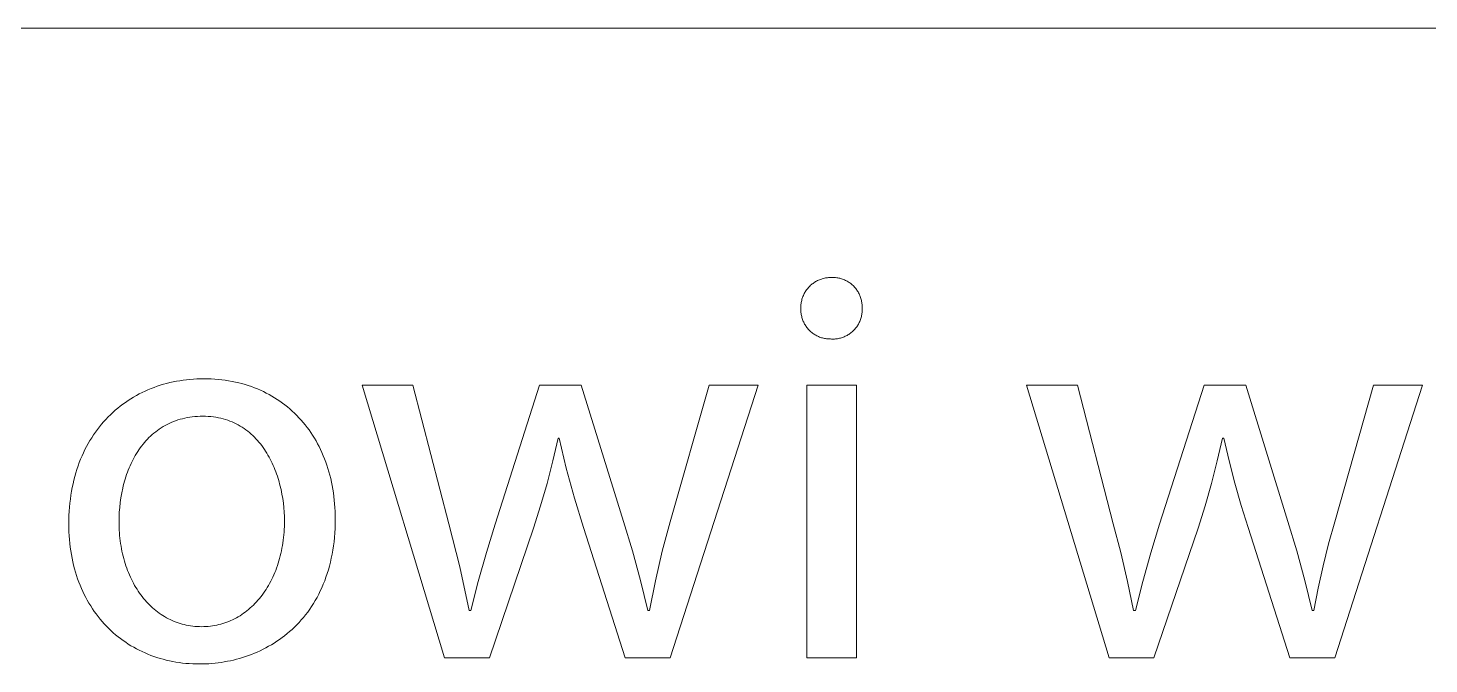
# Model space of a CAD drawing. Header units: millimetres. Extents: x -665 to 1920, y -373 to 1434.
# Drawn here: x 1448 to 1512.3, y -329.9 to -300.7 of the extents above; entities that cross this region are included whole.
import ezdxf

# ---------------------------------------------------------------- set-up
doc = ezdxf.new("R2010")
doc.units = ezdxf.units.MM
doc.header["$MEASUREMENT"] = 0
doc.layers.add('Domyślny', color=7, linetype='Continuous', true_color=0x000000)

msp = doc.modelspace()

# ---------------------------------------------------------------- linework, layer by layer
at = {"layer": 'Domyślny', "color": 18, "lineweight": 15, "true_color": 0x000000}
for p, q in [((943.273, -300.685), (1918.03, -300.685)), ((1484.317, -312.254), (1484.362, -312.236)), ((1484.362, -312.236), (1484.407, -312.22)), ((1484.407, -312.22), (1484.452, -312.206)), ((1484.452, -312.206), (1484.498, -312.193)), ((1484.498, -312.193), (1484.545, -312.182)), ((1484.545, -312.182), (1484.592, -312.172)), ((1484.592, -312.172), (1484.639, -312.164)), ((1484.639, -312.164), (1484.687, -312.158)), ((1484.687, -312.158), (1484.734, -312.153)), ((1484.734, -312.153), (1484.782, -312.15)), ((1484.782, -312.15), (1484.83, -312.149)), ((1484.83, -312.149), (1484.878, -312.149)), ((1484.878, -312.149), (1484.925, -312.148)), ((1484.925, -312.148), (1484.972, -312.149)), ((1484.972, -312.149), (1485.019, -312.151)), ((1485.019, -312.151), (1485.065, -312.155)), ((1485.065, -312.155), (1485.112, -312.16)), ((1485.112, -312.16), (1485.159, -312.167)), ((1485.159, -312.167), (1485.205, -312.176)), ((1485.205, -312.176), (1485.251, -312.187)), ((1485.251, -312.187), (1485.296, -312.198)), ((1485.296, -312.198), (1485.341, -312.212)), ((1485.341, -312.212), (1485.386, -312.227)), ((1485.386, -312.227), (1485.429, -312.244)), ((1483.624, -312.886), (1483.647, -312.844)), ((1483.647, -312.844), (1483.671, -312.803)), ((1483.671, -312.803), (1483.697, -312.763)), ((1483.697, -312.763), (1483.724, -312.723)), ((1483.724, -312.723), (1483.753, -312.685)), ((1483.753, -312.685), (1483.783, -312.647)), ((1483.783, -312.647), (1483.814, -312.611)), ((1483.814, -312.611), (1483.846, -312.576)), ((1483.846, -312.576), (1483.88, -312.542)), ((1483.88, -312.542), (1483.915, -312.509)), ((1483.915, -312.509), (1483.951, -312.477)), ((1483.951, -312.477), (1483.988, -312.447)), ((1483.988, -312.447), (1484.026, -312.418)), ((1484.026, -312.418), (1484.065, -312.39)), ((1484.065, -312.39), (1484.105, -312.364)), ((1484.105, -312.364), (1484.146, -312.339)), ((1484.146, -312.339), (1484.187, -312.315)), ((1484.187, -312.315), (1484.23, -312.293)), ((1484.23, -312.293), (1484.273, -312.273)), ((1484.273, -312.273), (1484.317, -312.254)), ((1485.429, -312.244), (1485.473, -312.262)), ((1485.473, -312.262), (1485.516, -312.281)), ((1485.516, -312.281), (1485.558, -312.302)), ((1485.558, -312.302), (1485.599, -312.325)), ((1485.599, -312.325), (1485.639, -312.349)), ((1485.639, -312.349), (1485.679, -312.374)), ((1485.679, -312.374), (1485.717, -312.401)), ((1485.717, -312.401), (1485.755, -312.429)), ((1485.755, -312.429), (1485.792, -312.458)), ((1485.792, -312.458), (1485.828, -312.489)), ((1485.828, -312.489), (1485.862, -312.52)), ((1485.862, -312.52), (1485.896, -312.553)), ((1485.896, -312.553), (1485.928, -312.587)), ((1485.928, -312.587), (1485.959, -312.623)), ((1485.959, -312.623), (1485.989, -312.659)), ((1485.989, -312.659), (1486.018, -312.696)), ((1486.018, -312.696), (1486.045, -312.734)), ((1486.045, -312.734), (1486.071, -312.773)), ((1486.071, -312.773), (1486.096, -312.813)), ((1486.096, -312.813), (1486.119, -312.854)), ((1486.119, -312.854), (1486.14, -312.896)), ((1483.465, -313.531), (1483.466, -313.483)), ((1483.466, -313.483), (1483.468, -313.435)), ((1483.468, -313.435), (1483.472, -313.387)), ((1483.472, -313.387), (1483.478, -313.34)), ((1483.478, -313.34), (1483.485, -313.292)), ((1483.485, -313.292), (1483.494, -313.245)), ((1483.494, -313.245), (1483.505, -313.199)), ((1483.505, -313.199), (1483.517, -313.152)), ((1483.517, -313.152), (1483.531, -313.106)), ((1483.531, -313.106), (1483.546, -313.061)), ((1483.546, -313.061), (1483.563, -313.016)), ((1483.563, -313.016), (1483.582, -312.972)), ((1483.582, -312.972), (1483.602, -312.929)), ((1483.602, -312.929), (1483.624, -312.886)), ((1486.14, -312.896), (1486.161, -312.938)), ((1486.161, -312.938), (1486.18, -312.981)), ((1486.18, -312.981), (1486.197, -313.025)), ((1486.197, -313.025), (1486.213, -313.069)), ((1486.213, -313.069), (1486.227, -313.114)), ((1486.227, -313.114), (1486.24, -313.159)), ((1486.24, -313.159), (1486.251, -313.205)), ((1486.251, -313.205), (1486.26, -313.251)), ((1486.26, -313.251), (1486.268, -313.297)), ((1486.268, -313.297), (1486.274, -313.344)), ((1486.274, -313.344), (1486.279, -313.391)), ((1486.279, -313.391), (1486.282, -313.438)), ((1486.282, -313.438), (1486.283, -313.484)), ((1486.283, -313.484), (1486.283, -313.531)), ((1483.466, -313.578), (1483.465, -313.531)), ((1483.465, -313.625), (1483.466, -313.578)), ((1483.465, -313.671), (1483.465, -313.625)), ((1483.468, -313.717), (1483.465, -313.671)), ((1483.471, -313.764), (1483.468, -313.717)), ((1483.477, -313.81), (1483.471, -313.764)), ((1483.484, -313.856), (1483.477, -313.81)), ((1483.493, -313.901), (1483.484, -313.856)), ((1483.503, -313.946), (1483.493, -313.901)), ((1483.514, -313.991), (1483.503, -313.946)), ((1483.528, -314.036), (1483.514, -313.991)), ((1483.542, -314.08), (1483.528, -314.036)), ((1483.559, -314.123), (1483.542, -314.08)), ((1483.577, -314.166), (1483.559, -314.123)), ((1483.596, -314.208), (1483.577, -314.166)), ((1486.172, -314.168), (1486.152, -314.21)), ((1486.189, -314.125), (1486.172, -314.168)), ((1486.206, -314.081), (1486.189, -314.125)), ((1486.22, -314.037), (1486.206, -314.081)), ((1486.234, -313.992), (1486.22, -314.037)), ((1486.245, -313.947), (1486.234, -313.992)), ((1486.255, -313.902), (1486.245, -313.947)), ((1486.264, -313.856), (1486.255, -313.902)), ((1486.271, -313.81), (1486.264, -313.856)), ((1486.276, -313.764), (1486.271, -313.81)), ((1486.28, -313.718), (1486.276, -313.764)), ((1486.282, -313.671), (1486.28, -313.718)), ((1486.283, -313.531), (1486.281, -313.578)), ((1486.281, -313.578), (1486.282, -313.625)), ((1486.282, -313.625), (1486.282, -313.671)), ((1483.617, -314.249), (1483.596, -314.208)), ((1483.639, -314.29), (1483.617, -314.249)), ((1483.662, -314.33), (1483.639, -314.29)), ((1483.687, -314.369), (1483.662, -314.33)), ((1483.713, -314.408), (1483.687, -314.369)), ((1483.741, -314.445), (1483.713, -314.408)), ((1483.769, -314.481), (1483.741, -314.445)), ((1483.799, -314.517), (1483.769, -314.481)), ((1483.831, -314.551), (1483.799, -314.517)), ((1483.863, -314.584), (1483.831, -314.551)), ((1483.897, -314.616), (1483.863, -314.584)), ((1483.931, -314.647), (1483.897, -314.616)), ((1483.967, -314.677), (1483.931, -314.647)), ((1484.003, -314.705), (1483.967, -314.677)), ((1484.041, -314.732), (1484.003, -314.705)), ((1484.079, -314.758), (1484.041, -314.732)), ((1484.119, -314.783), (1484.079, -314.758)), ((1484.159, -314.806), (1484.119, -314.783)), ((1484.2, -314.827), (1484.159, -314.806)), ((1485.588, -314.81), (1485.547, -314.832)), ((1485.628, -314.787), (1485.588, -314.81)), ((1485.668, -314.762), (1485.628, -314.787)), ((1485.706, -314.736), (1485.668, -314.762)), ((1485.744, -314.709), (1485.706, -314.736)), ((1485.781, -314.681), (1485.744, -314.709)), ((1485.817, -314.651), (1485.781, -314.681)), ((1485.851, -314.62), (1485.817, -314.651)), ((1485.885, -314.588), (1485.851, -314.62)), ((1485.917, -314.554), (1485.885, -314.588)), ((1485.949, -314.52), (1485.917, -314.554)), ((1485.979, -314.484), (1485.949, -314.52)), ((1486.007, -314.448), (1485.979, -314.484)), ((1486.035, -314.41), (1486.007, -314.448)), ((1486.061, -314.372), (1486.035, -314.41)), ((1486.086, -314.333), (1486.061, -314.372)), ((1486.11, -314.293), (1486.086, -314.333)), ((1486.132, -314.252), (1486.11, -314.293)), ((1486.152, -314.21), (1486.132, -314.252)), ((1484.242, -314.848), (1484.2, -314.827)), ((1484.284, -314.867), (1484.242, -314.848)), ((1484.327, -314.884), (1484.284, -314.867)), ((1484.371, -314.9), (1484.327, -314.884)), ((1484.415, -314.914), (1484.371, -314.9)), ((1484.459, -314.927), (1484.415, -314.914)), ((1484.504, -314.938), (1484.459, -314.927)), ((1484.55, -314.948), (1484.504, -314.938)), ((1484.595, -314.956), (1484.55, -314.948)), ((1484.641, -314.963), (1484.595, -314.956)), ((1484.687, -314.968), (1484.641, -314.963)), ((1484.733, -314.971), (1484.687, -314.968)), ((1484.78, -314.973), (1484.733, -314.971)), ((1484.826, -314.973), (1484.78, -314.973)), ((1484.873, -314.976), (1484.826, -314.973)), ((1484.919, -314.978), (1484.873, -314.976)), ((1484.966, -314.978), (1484.919, -314.978)), ((1485.012, -314.976), (1484.966, -314.978)), ((1485.058, -314.972), (1485.012, -314.976)), ((1485.105, -314.968), (1485.058, -314.972)), ((1485.151, -314.961), (1485.105, -314.968)), ((1485.196, -314.953), (1485.151, -314.961)), ((1485.242, -314.943), (1485.196, -314.953)), ((1485.287, -314.932), (1485.242, -314.943)), ((1485.332, -314.919), (1485.287, -314.932)), ((1485.376, -314.904), (1485.332, -314.919)), ((1485.42, -314.889), (1485.376, -314.904)), ((1485.463, -314.871), (1485.42, -314.889)), ((1485.505, -314.852), (1485.463, -314.871)), ((1485.547, -314.832), (1485.505, -314.852)), ((1453.193, -317.434), (1453.328, -317.371)), ((1453.328, -317.371), (1453.464, -317.31)), ((1453.464, -317.31), (1453.603, -317.253)), ((1453.603, -317.253), (1453.743, -317.199)), ((1453.743, -317.199), (1453.886, -317.148)), ((1453.886, -317.148), (1454.03, -317.101)), ((1454.03, -317.101), (1454.175, -317.057)), ((1454.175, -317.057), (1454.322, -317.017)), ((1454.322, -317.017), (1454.471, -316.98)), ((1454.471, -316.98), (1454.621, -316.946)), ((1454.621, -316.946), (1454.773, -316.916)), ((1454.773, -316.916), (1454.926, -316.89)), ((1454.926, -316.89), (1455.08, -316.867)), ((1455.08, -316.867), (1455.236, -316.847)), ((1455.236, -316.847), (1455.393, -316.831)), ((1455.393, -316.831), (1455.552, -316.818)), ((1455.552, -316.818), (1455.711, -316.809)), ((1455.711, -316.809), (1455.872, -316.804)), ((1455.872, -316.804), (1456.033, -316.802)), ((1456.033, -316.802), (1456.201, -316.804)), ((1456.201, -316.804), (1456.367, -316.81)), ((1456.367, -316.81), (1456.532, -316.819)), ((1456.532, -316.819), (1456.694, -316.833)), ((1456.694, -316.833), (1456.855, -316.85)), ((1456.855, -316.85), (1457.014, -316.87)), ((1457.014, -316.87), (1457.171, -316.894)), ((1457.171, -316.894), (1457.326, -316.922)), ((1457.326, -316.922), (1457.479, -316.954)), ((1457.479, -316.954), (1457.631, -316.989)), ((1457.631, -316.989), (1457.78, -317.027)), ((1457.78, -317.027), (1457.927, -317.069)), ((1457.927, -317.069), (1458.072, -317.115)), ((1458.072, -317.115), (1458.215, -317.163)), ((1458.215, -317.163), (1458.356, -317.216)), ((1458.356, -317.216), (1458.495, -317.271)), ((1458.495, -317.271), (1458.632, -317.33)), ((1458.632, -317.33), (1458.766, -317.392)), ((1467.084, -329.619), (1463.304, -317.091)), ((1463.304, -317.091), (1465.638, -317.091)), ((1465.638, -317.091), (1467.291, -323.463)), ((1469.418, -323.48), (1471.459, -317.091)), ((1471.459, -317.091), (1473.37, -317.091)), ((1473.37, -317.091), (1475.316, -323.359)), ((1477.46, -323.377), (1479.252, -317.091)), ((1481.508, -317.091), (1477.46, -329.619)), ((1479.252, -317.091), (1481.508, -317.091)), ((1483.741, -317.092), (1486.023, -317.092)), ((1483.741, -329.62), (1483.741, -317.092)), ((1486.023, -317.092), (1486.023, -329.62)), ((1497.626, -329.619), (1493.837, -317.091)), ((1493.837, -317.091), (1496.171, -317.091)), ((1496.171, -317.091), (1497.824, -323.463)), ((1499.942, -323.48), (1502, -317.091)), ((1502, -317.091), (1503.912, -317.091)), ((1503.912, -317.091), (1505.849, -323.359)), ((1508.002, -323.377), (1509.784, -317.091)), ((1512.04, -317.091), (1508.002, -329.619)), ((1509.784, -317.091), (1512.04, -317.091)), ((1452.187, -318.063), (1452.305, -317.973)), ((1452.305, -317.973), (1452.425, -317.886)), ((1452.425, -317.886), (1452.548, -317.803)), ((1452.548, -317.803), (1452.673, -317.723)), ((1452.673, -317.723), (1452.8, -317.646)), ((1452.8, -317.646), (1452.929, -317.572)), ((1452.929, -317.572), (1453.06, -317.502)), ((1453.06, -317.502), (1453.193, -317.434)), ((1458.766, -317.392), (1458.898, -317.458)), ((1458.898, -317.458), (1459.028, -317.526)), ((1459.028, -317.526), (1459.156, -317.598)), ((1459.156, -317.598), (1459.281, -317.673)), ((1459.281, -317.673), (1459.404, -317.751)), ((1459.404, -317.751), (1459.525, -317.833)), ((1459.525, -317.833), (1459.643, -317.917)), ((1459.643, -317.917), (1459.759, -318.004)), ((1459.759, -318.004), (1459.872, -318.095)), ((1451.426, -318.779), (1451.528, -318.667)), ((1451.528, -318.667), (1451.631, -318.559)), ((1451.631, -318.559), (1451.737, -318.453)), ((1451.737, -318.453), (1451.846, -318.351)), ((1451.846, -318.351), (1451.957, -318.252)), ((1451.957, -318.252), (1452.071, -318.156)), ((1452.071, -318.156), (1452.187, -318.063)), ((1454.938, -318.664), (1454.833, -318.696)), ((1455.045, -318.636), (1454.938, -318.664)), ((1455.154, -318.61), (1455.045, -318.636)), ((1455.266, -318.588), (1455.154, -318.61)), ((1455.38, -318.569), (1455.266, -318.588)), ((1455.496, -318.553), (1455.38, -318.569)), ((1455.614, -318.54), (1455.496, -318.553)), ((1455.734, -318.532), (1455.614, -318.54)), ((1455.857, -318.526), (1455.734, -318.532)), ((1455.982, -318.524), (1455.857, -318.526)), ((1456.107, -318.526), (1455.982, -318.524)), ((1456.23, -318.532), (1456.107, -318.526)), ((1456.35, -318.542), (1456.23, -318.532)), ((1456.468, -318.555), (1456.35, -318.542)), ((1456.584, -318.572), (1456.468, -318.555)), ((1456.697, -318.593), (1456.584, -318.572)), ((1456.808, -318.617), (1456.697, -318.593)), ((1456.917, -318.644), (1456.808, -318.617)), ((1457.023, -318.675), (1456.917, -318.644)), ((1457.127, -318.709), (1457.023, -318.675)), ((1459.872, -318.095), (1459.983, -318.188)), ((1459.983, -318.188), (1460.092, -318.284)), ((1460.092, -318.284), (1460.197, -318.383)), ((1460.197, -318.383), (1460.301, -318.485)), ((1460.301, -318.485), (1460.401, -318.59)), ((1460.401, -318.59), (1460.499, -318.698)), ((1450.961, -319.382), (1451.049, -319.255)), ((1451.049, -319.255), (1451.139, -319.132)), ((1451.139, -319.132), (1451.232, -319.011)), ((1451.232, -319.011), (1451.328, -318.894)), ((1451.328, -318.894), (1451.426, -318.779)), ((1453.737, -319.299), (1453.659, -319.365)), ((1453.817, -319.234), (1453.737, -319.299)), ((1453.899, -319.172), (1453.817, -319.234)), ((1453.983, -319.113), (1453.899, -319.172)), ((1454.069, -319.055), (1453.983, -319.113)), ((1454.157, -319.001), (1454.069, -319.055)), ((1454.247, -318.949), (1454.157, -319.001)), ((1454.339, -318.9), (1454.247, -318.949)), ((1454.434, -318.853), (1454.339, -318.9)), ((1454.53, -318.81), (1454.434, -318.853)), ((1454.629, -318.769), (1454.53, -318.81)), ((1454.73, -318.731), (1454.629, -318.769)), ((1454.833, -318.696), (1454.73, -318.731)), ((1457.229, -318.746), (1457.127, -318.709)), ((1457.329, -318.786), (1457.229, -318.746)), ((1457.426, -318.83), (1457.329, -318.786)), ((1457.522, -318.876), (1457.426, -318.83)), ((1457.615, -318.925), (1457.522, -318.876)), ((1457.705, -318.977), (1457.615, -318.925)), ((1457.794, -319.032), (1457.705, -318.977)), ((1457.88, -319.09), (1457.794, -319.032)), ((1457.965, -319.15), (1457.88, -319.09)), ((1458.047, -319.212), (1457.965, -319.15)), ((1458.127, -319.277), (1458.047, -319.212)), ((1458.205, -319.345), (1458.127, -319.277)), ((1460.499, -318.698), (1460.595, -318.808)), ((1460.595, -318.808), (1460.687, -318.921)), ((1460.687, -318.921), (1460.777, -319.037)), ((1460.777, -319.037), (1460.864, -319.156)), ((1460.864, -319.156), (1460.949, -319.277)), ((1460.949, -319.277), (1461.03, -319.401)), ((1450.568, -320.059), (1450.64, -319.918)), ((1450.64, -319.918), (1450.716, -319.78)), ((1450.716, -319.78), (1450.795, -319.644)), ((1450.795, -319.644), (1450.877, -319.512)), ((1450.877, -319.512), (1450.961, -319.382)), ((1453.171, -319.893), (1453.11, -319.976)), ((1453.235, -319.812), (1453.171, -319.893)), ((1453.301, -319.732), (1453.235, -319.812)), ((1453.368, -319.655), (1453.301, -319.732)), ((1453.438, -319.579), (1453.368, -319.655)), ((1453.51, -319.506), (1453.438, -319.579)), ((1453.583, -319.434), (1453.51, -319.506)), ((1453.659, -319.365), (1453.583, -319.434)), ((1458.28, -319.414), (1458.205, -319.345)), ((1458.354, -319.486), (1458.28, -319.414)), ((1458.426, -319.56), (1458.354, -319.486)), ((1458.495, -319.636), (1458.426, -319.56)), ((1458.563, -319.714), (1458.495, -319.636)), ((1458.628, -319.795), (1458.563, -319.714)), ((1458.691, -319.876), (1458.628, -319.795)), ((1458.753, -319.96), (1458.691, -319.876)), ((1458.812, -320.045), (1458.753, -319.96)), ((1461.03, -319.401), (1461.109, -319.527)), ((1461.109, -319.527), (1461.185, -319.656)), ((1461.185, -319.656), (1461.258, -319.788)), ((1461.258, -319.788), (1461.328, -319.922)), ((1461.328, -319.922), (1461.395, -320.058)), ((1472.311, -319.528), (1472.072, -320.575)), ((1472.363, -319.528), (1472.311, -319.528)), ((1472.687, -320.912), (1472.363, -319.528)), ((1502.844, -319.528), (1502.604, -320.574)), ((1502.904, -319.528), (1502.844, -319.528)), ((1503.141, -320.567), (1502.904, -319.528)), ((1450.308, -320.653), (1450.368, -320.5)), ((1450.368, -320.5), (1450.432, -320.35)), ((1450.432, -320.35), (1450.498, -320.203)), ((1450.498, -320.203), (1450.568, -320.059)), ((1452.733, -320.606), (1452.686, -320.703)), ((1452.781, -320.512), (1452.733, -320.606)), ((1452.831, -320.419), (1452.781, -320.512)), ((1452.882, -320.327), (1452.831, -320.419)), ((1452.936, -320.237), (1452.882, -320.327)), ((1452.992, -320.148), (1452.936, -320.237)), ((1453.05, -320.061), (1452.992, -320.148)), ((1453.11, -319.976), (1453.05, -320.061)), ((1458.87, -320.132), (1458.812, -320.045)), ((1458.925, -320.221), (1458.87, -320.132)), ((1458.978, -320.311), (1458.925, -320.221)), ((1459.03, -320.402), (1458.978, -320.311)), ((1459.08, -320.495), (1459.03, -320.402)), ((1459.127, -320.589), (1459.08, -320.495)), ((1459.173, -320.684), (1459.127, -320.589)), ((1461.395, -320.058), (1461.459, -320.197)), ((1461.459, -320.197), (1461.52, -320.338)), ((1461.52, -320.338), (1461.578, -320.482)), ((1461.578, -320.482), (1461.633, -320.627)), ((1472.072, -320.575), (1471.802, -321.615)), ((1502.604, -320.574), (1502.336, -321.614)), ((1503.405, -321.6), (1503.141, -320.567)), ((1450.101, -321.292), (1450.148, -321.128)), ((1450.148, -321.128), (1450.198, -320.967)), ((1450.198, -320.967), (1450.252, -320.808)), ((1450.252, -320.808), (1450.308, -320.653)), ((1452.484, -321.201), (1452.45, -321.305)), ((1452.521, -321.099), (1452.484, -321.201)), ((1452.56, -320.998), (1452.521, -321.099)), ((1452.6, -320.899), (1452.56, -320.998)), ((1452.642, -320.8), (1452.6, -320.899)), ((1452.686, -320.703), (1452.642, -320.8)), ((1459.217, -320.781), (1459.173, -320.684)), ((1459.259, -320.878), (1459.217, -320.781)), ((1459.299, -320.976), (1459.259, -320.878)), ((1459.337, -321.076), (1459.299, -320.976)), ((1459.374, -321.176), (1459.337, -321.076)), ((1459.408, -321.276), (1459.374, -321.176)), ((1461.633, -320.627), (1461.684, -320.776)), ((1461.684, -320.776), (1461.733, -320.926)), ((1461.733, -320.926), (1461.779, -321.079)), ((1461.779, -321.079), (1461.821, -321.234)), ((1461.821, -321.234), (1461.86, -321.391)), ((1473.058, -322.284), (1472.687, -320.912)), ((1449.95, -321.974), (1449.982, -321.799)), ((1449.982, -321.799), (1450.018, -321.627)), ((1450.018, -321.627), (1450.058, -321.458)), ((1450.058, -321.458), (1450.101, -321.292)), ((1452.303, -321.833), (1452.258, -322.05)), ((1452.329, -321.726), (1452.303, -321.833)), ((1452.356, -321.619), (1452.329, -321.726)), ((1452.386, -321.514), (1452.356, -321.619)), ((1452.417, -321.409), (1452.386, -321.514)), ((1452.45, -321.305), (1452.417, -321.409)), ((1459.441, -321.378), (1459.408, -321.276)), ((1459.472, -321.48), (1459.441, -321.378)), ((1459.528, -321.685), (1459.472, -321.48)), ((1459.578, -321.892), (1459.528, -321.685)), ((1459.621, -322.099), (1459.578, -321.892)), ((1461.86, -321.391), (1461.896, -321.55)), ((1461.896, -321.55), (1461.929, -321.711)), ((1461.929, -321.711), (1461.958, -321.874)), ((1461.958, -321.874), (1461.984, -322.04)), ((1471.802, -321.615), (1471.503, -322.646)), ((1502.336, -321.614), (1502.04, -322.646)), ((1503.697, -322.626), (1503.405, -321.6)), ((1449.857, -322.7), (1449.874, -322.514)), ((1449.874, -322.514), (1449.896, -322.332)), ((1449.896, -322.332), (1449.921, -322.152)), ((1449.921, -322.152), (1449.95, -321.974)), ((1452.188, -322.49), (1452.164, -322.712)), ((1452.219, -322.269), (1452.188, -322.49)), ((1452.258, -322.05), (1452.219, -322.269)), ((1459.656, -322.307), (1459.621, -322.099)), ((1459.685, -322.515), (1459.656, -322.307)), ((1459.708, -322.721), (1459.685, -322.515)), ((1461.984, -322.04), (1462.006, -322.207)), ((1462.006, -322.207), (1462.026, -322.377)), ((1462.026, -322.377), (1462.041, -322.548)), ((1473.474, -323.644), (1473.058, -322.284)), ((1449.827, -323.271), (1449.833, -323.078)), ((1449.833, -323.078), (1449.843, -322.888)), ((1449.843, -322.888), (1449.857, -322.7)), ((1452.136, -323.158), (1452.133, -323.381)), ((1452.146, -322.935), (1452.136, -323.158)), ((1452.164, -322.712), (1452.146, -322.935)), ((1459.724, -322.926), (1459.708, -322.721)), ((1459.733, -323.129), (1459.724, -322.926)), ((1459.736, -323.329), (1459.733, -323.129)), ((1462.041, -322.548), (1462.054, -322.721)), ((1462.054, -322.721), (1462.062, -322.896)), ((1462.062, -322.896), (1462.068, -323.073)), ((1462.068, -323.073), (1462.07, -323.252)), ((1471.503, -322.646), (1471.175, -323.669)), ((1502.04, -322.646), (1501.716, -323.669)), ((1504.015, -323.644), (1503.697, -322.626)), ((1449.825, -323.467), (1449.827, -323.271)), ((1449.827, -323.651), (1449.825, -323.467)), ((1449.833, -323.833), (1449.827, -323.651)), ((1452.133, -323.381), (1452.134, -323.509)), ((1452.134, -323.509), (1452.137, -323.636)), ((1452.137, -323.636), (1452.143, -323.761)), ((1452.143, -323.761), (1452.151, -323.886)), ((1459.717, -323.849), (1459.725, -323.721)), ((1459.725, -323.721), (1459.731, -323.592)), ((1459.731, -323.592), (1459.735, -323.461)), ((1459.735, -323.461), (1459.736, -323.329)), ((1462.06, -323.678), (1462.049, -323.886)), ((1462.067, -323.467), (1462.06, -323.678)), ((1462.07, -323.252), (1462.067, -323.467)), ((1467.291, -323.463), (1467.795, -325.448)), ((1469.014, -324.793), (1469.418, -323.48)), ((1471.175, -323.669), (1469.151, -329.619)), ((1475.394, -329.619), (1473.474, -323.644)), ((1475.316, -323.359), (1475.727, -324.712)), ((1477.097, -324.724), (1477.46, -323.377)), ((1497.824, -323.463), (1498.167, -324.784)), ((1499.544, -324.794), (1499.942, -323.48)), ((1501.716, -323.669), (1499.693, -329.619)), ((1505.935, -329.619), (1504.015, -323.644)), ((1505.849, -323.359), (1506.26, -324.712)), ((1507.716, -324.383), (1508.002, -323.377)), ((1449.842, -324.013), (1449.833, -323.833)), ((1449.855, -324.191), (1449.842, -324.013)), ((1449.872, -324.366), (1449.855, -324.191)), ((1449.892, -324.539), (1449.872, -324.366)), ((1452.151, -323.886), (1452.161, -324.01)), ((1452.161, -324.01), (1452.174, -324.132)), ((1452.174, -324.132), (1452.188, -324.254)), ((1452.188, -324.254), (1452.205, -324.374)), ((1452.205, -324.374), (1452.224, -324.493)), ((1459.62, -324.591), (1459.642, -324.471)), ((1459.642, -324.471), (1459.662, -324.349)), ((1459.662, -324.349), (1459.679, -324.226)), ((1459.679, -324.226), (1459.694, -324.102)), ((1459.694, -324.102), (1459.707, -323.976)), ((1459.707, -323.976), (1459.717, -323.849)), ((1462.012, -324.29), (1461.988, -324.486)), ((1462.033, -324.09), (1462.012, -324.29)), ((1462.049, -323.886), (1462.033, -324.09)), ((1507.462, -325.398), (1507.716, -324.383)), ((1449.916, -324.71), (1449.892, -324.539)), ((1449.944, -324.879), (1449.916, -324.71)), ((1449.975, -325.045), (1449.944, -324.879)), ((1450.009, -325.209), (1449.975, -325.045)), ((1452.224, -324.493), (1452.245, -324.61)), ((1452.245, -324.61), (1452.268, -324.727)), ((1452.268, -324.727), (1452.293, -324.842)), ((1452.293, -324.842), (1452.32, -324.956)), ((1452.32, -324.956), (1452.349, -325.068)), ((1452.349, -325.068), (1452.38, -325.179)), ((1459.481, -325.17), (1459.513, -325.057)), ((1459.513, -325.057), (1459.543, -324.943)), ((1459.543, -324.943), (1459.571, -324.827)), ((1459.571, -324.827), (1459.597, -324.71)), ((1459.597, -324.71), (1459.62, -324.591)), ((1461.888, -325.053), (1461.847, -325.234)), ((1461.926, -324.868), (1461.888, -325.053)), ((1461.959, -324.679), (1461.926, -324.868)), ((1461.988, -324.486), (1461.959, -324.679)), ((1468.643, -326.117), (1469.014, -324.793)), ((1475.727, -324.712), (1476.1, -326.076)), ((1476.779, -326.082), (1477.097, -324.724)), ((1498.167, -324.784), (1498.477, -326.113)), ((1499.176, -326.118), (1499.544, -324.794)), ((1506.26, -324.712), (1506.63, -326.075)), ((1450.047, -325.37), (1450.009, -325.209)), ((1450.088, -325.529), (1450.047, -325.37)), ((1450.133, -325.686), (1450.088, -325.529)), ((1450.181, -325.84), (1450.133, -325.686)), ((1452.38, -325.179), (1452.414, -325.288)), ((1452.414, -325.288), (1452.449, -325.396)), ((1452.449, -325.396), (1452.486, -325.503)), ((1452.486, -325.503), (1452.525, -325.607)), ((1452.525, -325.607), (1452.566, -325.711)), ((1452.566, -325.711), (1452.609, -325.812)), ((1459.247, -325.812), (1459.29, -325.709)), ((1459.29, -325.709), (1459.332, -325.605)), ((1459.332, -325.605), (1459.372, -325.498)), ((1459.372, -325.498), (1459.41, -325.39)), ((1459.41, -325.39), (1459.447, -325.281)), ((1459.447, -325.281), (1459.481, -325.17)), ((1461.701, -325.757), (1461.644, -325.923)), ((1461.753, -325.586), (1461.701, -325.757)), ((1461.802, -325.412), (1461.753, -325.586)), ((1461.847, -325.234), (1461.802, -325.412)), ((1467.795, -325.448), (1468.23, -327.449)), ((1507.238, -326.421), (1507.462, -325.398)), ((1450.232, -325.992), (1450.181, -325.84)), ((1450.286, -326.141), (1450.232, -325.992)), ((1450.343, -326.287), (1450.286, -326.141)), ((1450.404, -326.432), (1450.343, -326.287)), ((1452.609, -325.812), (1452.654, -325.912)), ((1452.654, -325.912), (1452.7, -326.011)), ((1452.7, -326.011), (1452.748, -326.107)), ((1452.748, -326.107), (1452.799, -326.202)), ((1452.799, -326.202), (1452.851, -326.295)), ((1452.851, -326.295), (1452.904, -326.386)), ((1452.904, -326.386), (1452.96, -326.476)), ((1458.889, -326.481), (1458.945, -326.391)), ((1458.945, -326.391), (1459, -326.299)), ((1459, -326.299), (1459.053, -326.205)), ((1459.053, -326.205), (1459.104, -326.11)), ((1459.104, -326.11), (1459.153, -326.012)), ((1459.153, -326.012), (1459.201, -325.913)), ((1459.201, -325.913), (1459.247, -325.812)), ((1461.453, -326.402), (1461.383, -326.554)), ((1461.521, -326.246), (1461.453, -326.402)), ((1461.584, -326.087), (1461.521, -326.246)), ((1461.644, -325.923), (1461.584, -326.087)), ((1468.307, -327.449), (1468.643, -326.117)), ((1476.1, -326.076), (1476.436, -327.449)), ((1476.505, -327.449), (1476.779, -326.082)), ((1498.477, -326.113), (1498.754, -327.449)), ((1498.84, -327.449), (1499.176, -326.118)), ((1506.63, -326.075), (1506.96, -327.449)), ((1450.467, -326.573), (1450.404, -326.432)), ((1450.534, -326.712), (1450.467, -326.573)), ((1450.604, -326.849), (1450.534, -326.712)), ((1450.676, -326.982), (1450.604, -326.849)), ((1450.752, -327.113), (1450.676, -326.982)), ((1452.96, -326.476), (1453.017, -326.563)), ((1453.017, -326.563), (1453.076, -326.649)), ((1453.076, -326.649), (1453.136, -326.733)), ((1453.136, -326.733), (1453.198, -326.814)), ((1453.198, -326.814), (1453.262, -326.894)), ((1453.262, -326.894), (1453.327, -326.972)), ((1453.327, -326.972), (1453.394, -327.047)), ((1458.448, -327.054), (1458.516, -326.979)), ((1458.516, -326.979), (1458.582, -326.901)), ((1458.582, -326.901), (1458.647, -326.821)), ((1458.647, -326.821), (1458.71, -326.739)), ((1458.71, -326.739), (1458.771, -326.655)), ((1458.771, -326.655), (1458.831, -326.569)), ((1458.831, -326.569), (1458.889, -326.481)), ((1461.152, -326.99), (1461.069, -327.128)), ((1461.232, -326.848), (1461.152, -326.99)), ((1461.309, -326.703), (1461.232, -326.848)), ((1461.383, -326.554), (1461.309, -326.703)), ((1507.046, -327.449), (1507.238, -326.421)), ((1450.83, -327.242), (1450.752, -327.113)), ((1450.911, -327.367), (1450.83, -327.242)), ((1450.995, -327.49), (1450.911, -327.367)), ((1451.082, -327.611), (1450.995, -327.49)), ((1451.171, -327.728), (1451.082, -327.611)), ((1453.394, -327.047), (1453.463, -327.121)), ((1453.463, -327.121), (1453.533, -327.192)), ((1453.533, -327.192), (1453.605, -327.262)), ((1453.605, -327.262), (1453.678, -327.329)), ((1453.678, -327.329), (1453.752, -327.393)), ((1453.752, -327.393), (1453.828, -327.456)), ((1453.828, -327.456), (1453.906, -327.516)), ((1453.906, -327.516), (1453.985, -327.574)), ((1453.985, -327.574), (1454.065, -327.629)), ((1454.065, -327.629), (1454.147, -327.683)), ((1454.147, -327.683), (1454.23, -327.733)), ((1457.61, -327.738), (1457.693, -327.688)), ((1457.693, -327.688), (1457.774, -327.635)), ((1457.774, -327.635), (1457.855, -327.58)), ((1457.855, -327.58), (1457.934, -327.522)), ((1457.934, -327.522), (1458.012, -327.462)), ((1458.012, -327.462), (1458.088, -327.4)), ((1458.088, -327.4), (1458.163, -327.335)), ((1458.163, -327.335), (1458.236, -327.268)), ((1458.236, -327.268), (1458.309, -327.199)), ((1458.309, -327.199), (1458.379, -327.128)), ((1458.379, -327.128), (1458.448, -327.054)), ((1460.707, -327.645), (1460.61, -327.766)), ((1460.802, -327.521), (1460.707, -327.645)), ((1460.894, -327.394), (1460.802, -327.521)), ((1460.983, -327.263), (1460.894, -327.394)), ((1461.069, -327.128), (1460.983, -327.263)), ((1468.23, -327.449), (1468.307, -327.449)), ((1476.436, -327.449), (1476.505, -327.449)), ((1498.754, -327.449), (1498.84, -327.449)), ((1506.96, -327.449), (1507.046, -327.449)), ((1451.263, -327.843), (1451.171, -327.728)), ((1451.358, -327.955), (1451.263, -327.843)), ((1451.455, -328.063), (1451.358, -327.955)), ((1451.555, -328.17), (1451.455, -328.063)), ((1451.657, -328.273), (1451.555, -328.17)), ((1451.762, -328.373), (1451.657, -328.273)), ((1454.23, -327.733), (1454.314, -327.782)), ((1454.314, -327.782), (1454.4, -327.827)), ((1454.4, -327.827), (1454.486, -327.871)), ((1454.486, -327.871), (1454.575, -327.911)), ((1454.575, -327.911), (1454.664, -327.949)), ((1454.664, -327.949), (1454.755, -327.985)), ((1454.755, -327.985), (1454.847, -328.018)), ((1454.847, -328.018), (1454.94, -328.048)), ((1454.94, -328.048), (1455.034, -328.075)), ((1455.034, -328.075), (1455.129, -328.1)), ((1455.129, -328.1), (1455.226, -328.122)), ((1455.226, -328.122), (1455.323, -328.141)), ((1455.323, -328.141), (1455.422, -328.157)), ((1455.422, -328.157), (1455.521, -328.17)), ((1455.521, -328.17), (1455.622, -328.181)), ((1455.622, -328.181), (1455.724, -328.188)), ((1455.724, -328.188), (1455.826, -328.193)), ((1455.826, -328.193), (1455.93, -328.194)), ((1455.93, -328.194), (1456.031, -328.193)), ((1456.031, -328.193), (1456.132, -328.188)), ((1456.132, -328.188), (1456.232, -328.181)), ((1456.232, -328.181), (1456.33, -328.171)), ((1456.33, -328.171), (1456.428, -328.158)), ((1456.428, -328.158), (1456.525, -328.142)), ((1456.525, -328.142), (1456.622, -328.123)), ((1456.622, -328.123), (1456.717, -328.101)), ((1456.717, -328.101), (1456.811, -328.077)), ((1456.811, -328.077), (1456.904, -328.05)), ((1456.904, -328.05), (1456.996, -328.02)), ((1456.996, -328.02), (1457.087, -327.987)), ((1457.087, -327.987), (1457.177, -327.952)), ((1457.177, -327.952), (1457.266, -327.915)), ((1457.266, -327.915), (1457.354, -327.874)), ((1457.354, -327.874), (1457.44, -327.831)), ((1457.44, -327.831), (1457.526, -327.786)), ((1457.526, -327.786), (1457.61, -327.738)), ((1460.086, -328.317), (1459.974, -328.417)), ((1460.195, -328.214), (1460.086, -328.317)), ((1460.303, -328.107), (1460.195, -328.214)), ((1460.408, -327.997), (1460.303, -328.107)), ((1460.51, -327.883), (1460.408, -327.997)), ((1460.61, -327.766), (1460.51, -327.883)), ((1451.869, -328.47), (1451.762, -328.373)), ((1451.978, -328.565), (1451.869, -328.47)), ((1452.09, -328.656), (1451.978, -328.565)), ((1452.204, -328.744), (1452.09, -328.656)), ((1452.32, -328.83), (1452.204, -328.744)), ((1452.439, -328.912), (1452.32, -328.83)), ((1452.56, -328.991), (1452.439, -328.912)), ((1459.261, -328.947), (1459.136, -329.023)), ((1459.385, -328.867), (1459.261, -328.947)), ((1459.506, -328.783), (1459.385, -328.867)), ((1459.626, -328.697), (1459.506, -328.783)), ((1459.744, -328.607), (1459.626, -328.697)), ((1459.86, -328.514), (1459.744, -328.607)), ((1459.974, -328.417), (1459.86, -328.514)), ((1452.682, -329.067), (1452.56, -328.991)), ((1452.807, -329.14), (1452.682, -329.067)), ((1452.934, -329.21), (1452.807, -329.14)), ((1453.063, -329.277), (1452.934, -329.21)), ((1453.194, -329.34), (1453.063, -329.277)), ((1453.327, -329.4), (1453.194, -329.34)), ((1453.461, -329.457), (1453.327, -329.4)), ((1453.598, -329.511), (1453.461, -329.457)), ((1453.736, -329.561), (1453.598, -329.511)), ((1453.876, -329.608), (1453.736, -329.561)), ((1454.018, -329.652), (1453.876, -329.608)), ((1457.81, -329.611), (1457.672, -329.652)), ((1457.948, -329.567), (1457.81, -329.611)), ((1458.085, -329.519), (1457.948, -329.567)), ((1458.22, -329.469), (1458.085, -329.519)), ((1458.355, -329.415), (1458.22, -329.469)), ((1458.488, -329.358), (1458.355, -329.415)), ((1458.621, -329.297), (1458.488, -329.358)), ((1458.752, -329.234), (1458.621, -329.297)), ((1458.881, -329.167), (1458.752, -329.234)), ((1459.009, -329.097), (1458.881, -329.167)), ((1459.136, -329.023), (1459.009, -329.097)), ((1469.151, -329.619), (1467.084, -329.619)), ((1477.46, -329.619), (1475.394, -329.619)), ((1486.023, -329.62), (1483.741, -329.62)), ((1499.693, -329.619), (1497.626, -329.619)), ((1508.002, -329.619), (1505.935, -329.619)), ((1454.161, -329.693), (1454.018, -329.652)), ((1454.306, -329.73), (1454.161, -329.693)), ((1454.453, -329.763), (1454.306, -329.73)), ((1454.601, -329.793), (1454.453, -329.763)), ((1454.75, -329.82), (1454.601, -329.793)), ((1454.901, -329.843), (1454.75, -329.82)), ((1455.054, -329.863), (1454.901, -329.843)), ((1455.207, -329.879), (1455.054, -329.863)), ((1455.362, -329.892), (1455.207, -329.879)), ((1455.519, -329.901), (1455.362, -329.892)), ((1455.677, -329.906), (1455.519, -329.901)), ((1455.835, -329.908), (1455.677, -329.906)), ((1455.977, -329.906), (1455.835, -329.908)), ((1456.119, -329.902), (1455.977, -329.906)), ((1456.261, -329.894), (1456.119, -329.902)), ((1456.403, -329.884), (1456.261, -329.894)), ((1456.546, -329.871), (1456.403, -329.884)), ((1456.688, -329.854), (1456.546, -329.871)), ((1456.829, -329.834), (1456.688, -329.854)), ((1456.971, -329.812), (1456.829, -329.834)), ((1457.112, -329.786), (1456.971, -329.812)), ((1457.253, -329.757), (1457.112, -329.786)), ((1457.393, -329.726), (1457.253, -329.757)), ((1457.533, -329.691), (1457.393, -329.726)), ((1457.672, -329.652), (1457.533, -329.691))]:
    msp.add_line(p, q, dxfattribs=at)

doc.saveas('drawing.dxf')
